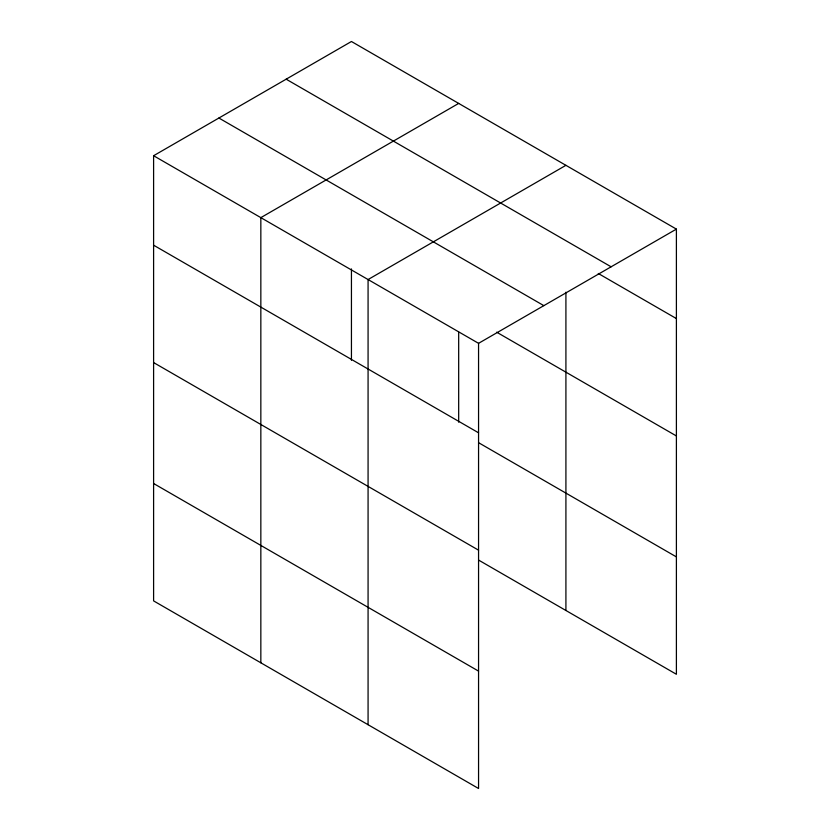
<?xml version="1.0" encoding="UTF-8"?>
<svg xmlns="http://www.w3.org/2000/svg" width="830" height="830" viewBox="0 0 830 830"><rect width="100%" height="100%" fill="white"/><g stroke="black" fill="none" stroke-linecap="round" stroke-linejoin="round"><path stroke-width="1.25" d="M565.915 292.202L565.915 610.486M153.602 155.729L478.557 343.33L478.557 788.5L153.602 600.889L153.602 155.729L351.443 41.5L676.398 229.111L676.398 674.271L478.786 560.188M458.679 103.408L260.838 217.636L260.838 662.807M565.915 165.326L368.074 279.544L368.074 724.715M478.557 343.33L676.398 229.111M286.163 79.192L611.108 266.804M598.274 273.475L676.398 318.575M218.892 118.026L543.837 305.637M496.662 332.187L676.398 435.958M153.602 245.192L478.557 432.804M478.786 442.805L676.398 556.899M153.602 362.575L478.557 550.176M153.602 483.506L478.557 671.117M458.679 332.135L458.679 422.19M351.443 268.93L351.443 360.282"/></g></svg>
